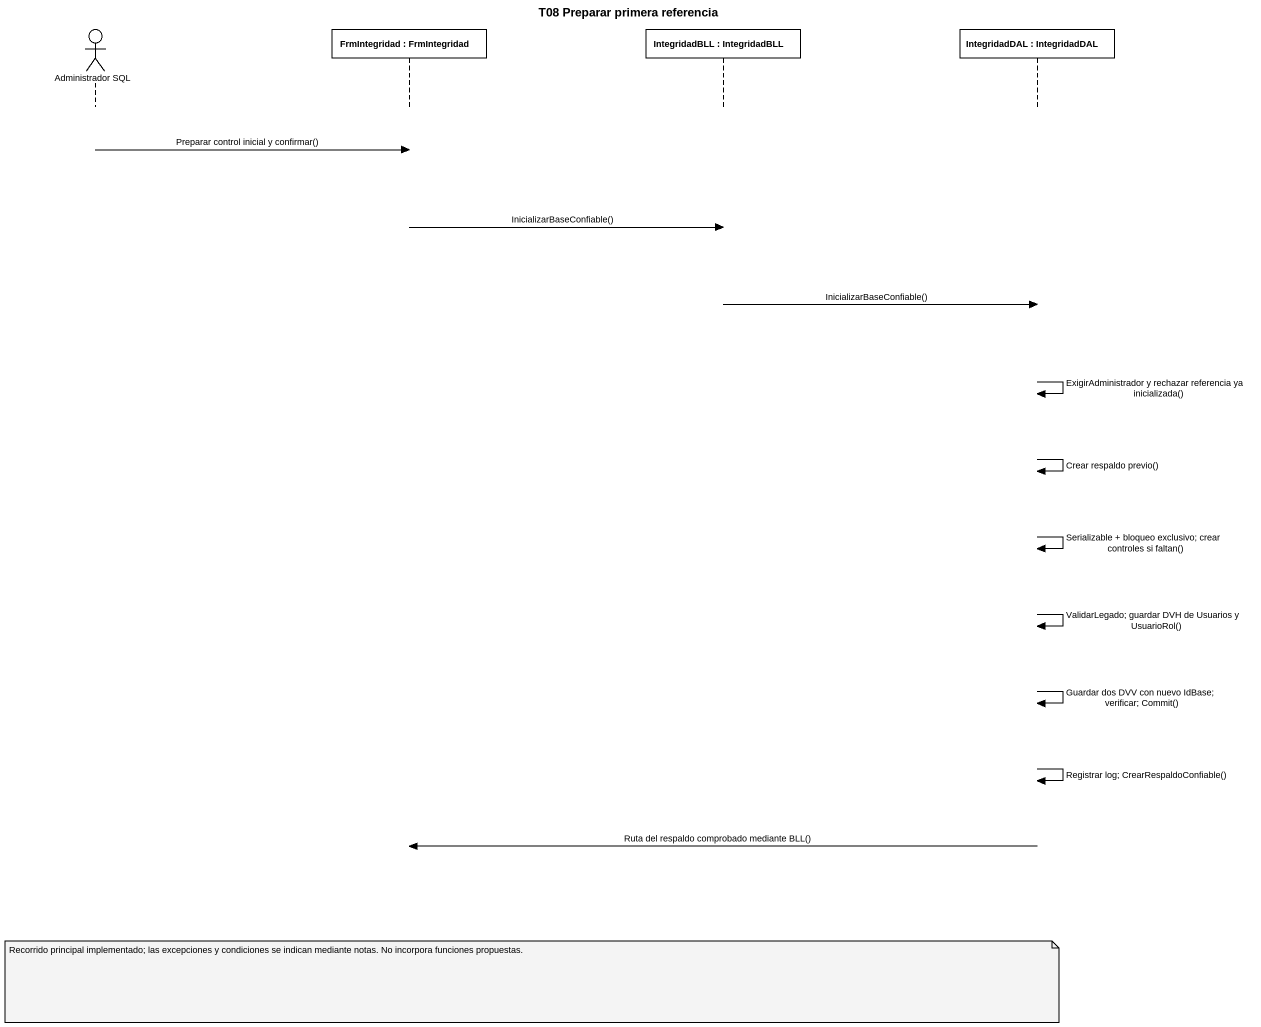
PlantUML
@startuml
title T08 Preparar primera referencia
hide footbox
actor "Administrador SQL" as Administrador_SQL #FFFFFF
participant "FrmIntegridad : FrmIntegridad" as FrmIntegridad #FFFFFF
participant "IntegridadBLL : IntegridadBLL" as IntegridadBLL #FFFFFF
participant "IntegridadDAL : IntegridadDAL" as IntegridadDAL #FFFFFF

Administrador_SQL -> FrmIntegridad : Preparar control inicial y confirmar()
FrmIntegridad -> IntegridadBLL : InicializarBaseConfiable()
IntegridadBLL -> IntegridadDAL : InicializarBaseConfiable()
IntegridadDAL -> IntegridadDAL : ExigirAdministrador y rechazar referencia ya inicializada()
IntegridadDAL -> IntegridadDAL : Crear respaldo previo()
IntegridadDAL -> IntegridadDAL : Serializable + bloqueo exclusivo; crear controles si faltan()
IntegridadDAL -> IntegridadDAL : ValidarLegado; guardar DVH de Usuarios y UsuarioRol()
IntegridadDAL -> IntegridadDAL : Guardar dos DVV con nuevo IdBase; verificar; Commit()
IntegridadDAL -> IntegridadDAL : Registrar log; CrearRespaldoConfiable()
IntegridadDAL -> FrmIntegridad : Ruta del respaldo comprobado mediante BLL()
note over FrmIntegridad : Recorrido principal implementado; las excepciones y condiciones se indican mediante notas. No incorpora funciones propuestas.
@enduml
